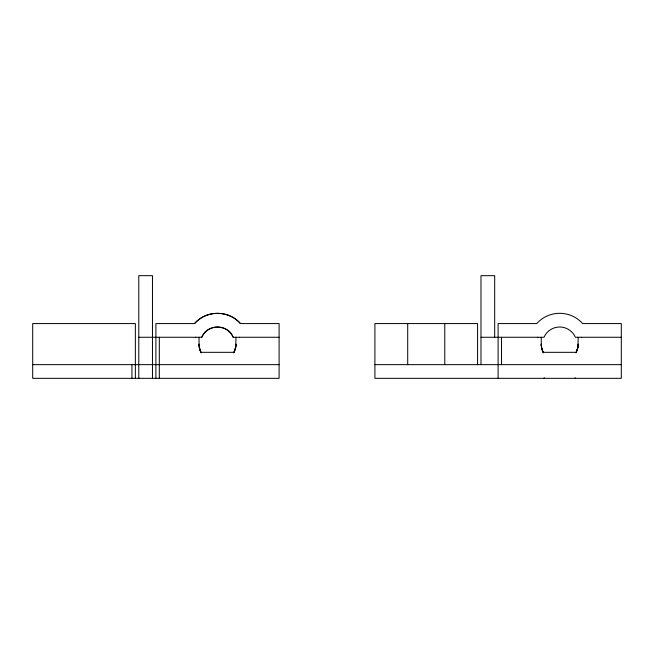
<?xml version="1.0" encoding="UTF-8"?>
<svg xmlns="http://www.w3.org/2000/svg" width="654" height="654" viewBox="0 0 654 654"><rect width="100%" height="100%" fill="white"/><g stroke="black" fill="none" stroke-linecap="round" stroke-linejoin="round"><path stroke-width="0.98" d="M138.787 337.268L201.808 337.268C206.836 323.763 228.148 323.763 233.176 337.268L279.094 337.268M544.022 378.331L544.275 377.767M233.764 352.874L235.767 346.865L235.971 337.268M575.97 352.874L577.972 346.865L578.185 337.268M155.897 378.331L155.897 323.575L194.54 323.575C205.961 310.012 229.023 310.012 240.451 323.575L279.094 323.575L279.094 378.331L32.7 378.331L32.7 323.575L135.362 323.575L135.362 378.331M480.992 337.268L544.022 337.268A17.11 17.11 0 0 1 575.381 337.268L621.3 337.268M32.7 364.646L279.094 364.646M374.906 364.646L621.3 364.646M543.433 352.874L542.485 350.822M201.228 352.874L200.279 350.822M575.128 377.767L575.381 378.331M542.321 350.397L541.275 345.5L541.226 337.268M200.116 350.397L199.069 345.5L199.012 337.268M581.602 337.268L581.602 337.693M537.801 337.268L537.801 337.693M501.528 337.268L501.528 364.646M498.103 378.331L498.103 323.575L536.746 323.575A30.795 30.795 0 0 1 582.657 323.575L621.3 323.575L621.3 378.331L374.906 378.331L374.906 323.575L477.575 323.575L477.575 364.646M494.686 337.341L494.686 275.669L480.992 275.669L480.992 364.646M444.777 323.575L444.777 364.646M407.704 323.575L407.704 364.646M239.397 337.268L239.397 337.693M195.595 337.268L195.595 337.693M159.314 337.268L159.314 378.331M152.472 378.331L152.472 275.669L138.787 275.669L138.787 378.331M131.945 364.646L131.945 378.331M576.117 352.596A18.476 18.476 0 0 0 578.185 344.11L577.793 347.887L576.28 352.326L543.122 352.326L541.61 347.887L541.226 344.11A18.476 18.476 0 0 0 543.286 352.596M194.54 323.575A30.795 30.795 0 0 1 240.451 323.575M201.808 337.268A17.11 17.11 0 0 1 233.176 337.268M233.911 352.596A18.476 18.476 0 0 0 235.971 344.11L235.579 347.887L234.075 352.326L200.917 352.326L199.405 347.887L199.012 344.11A18.476 18.476 0 0 0 201.08 352.596"/></g></svg>
